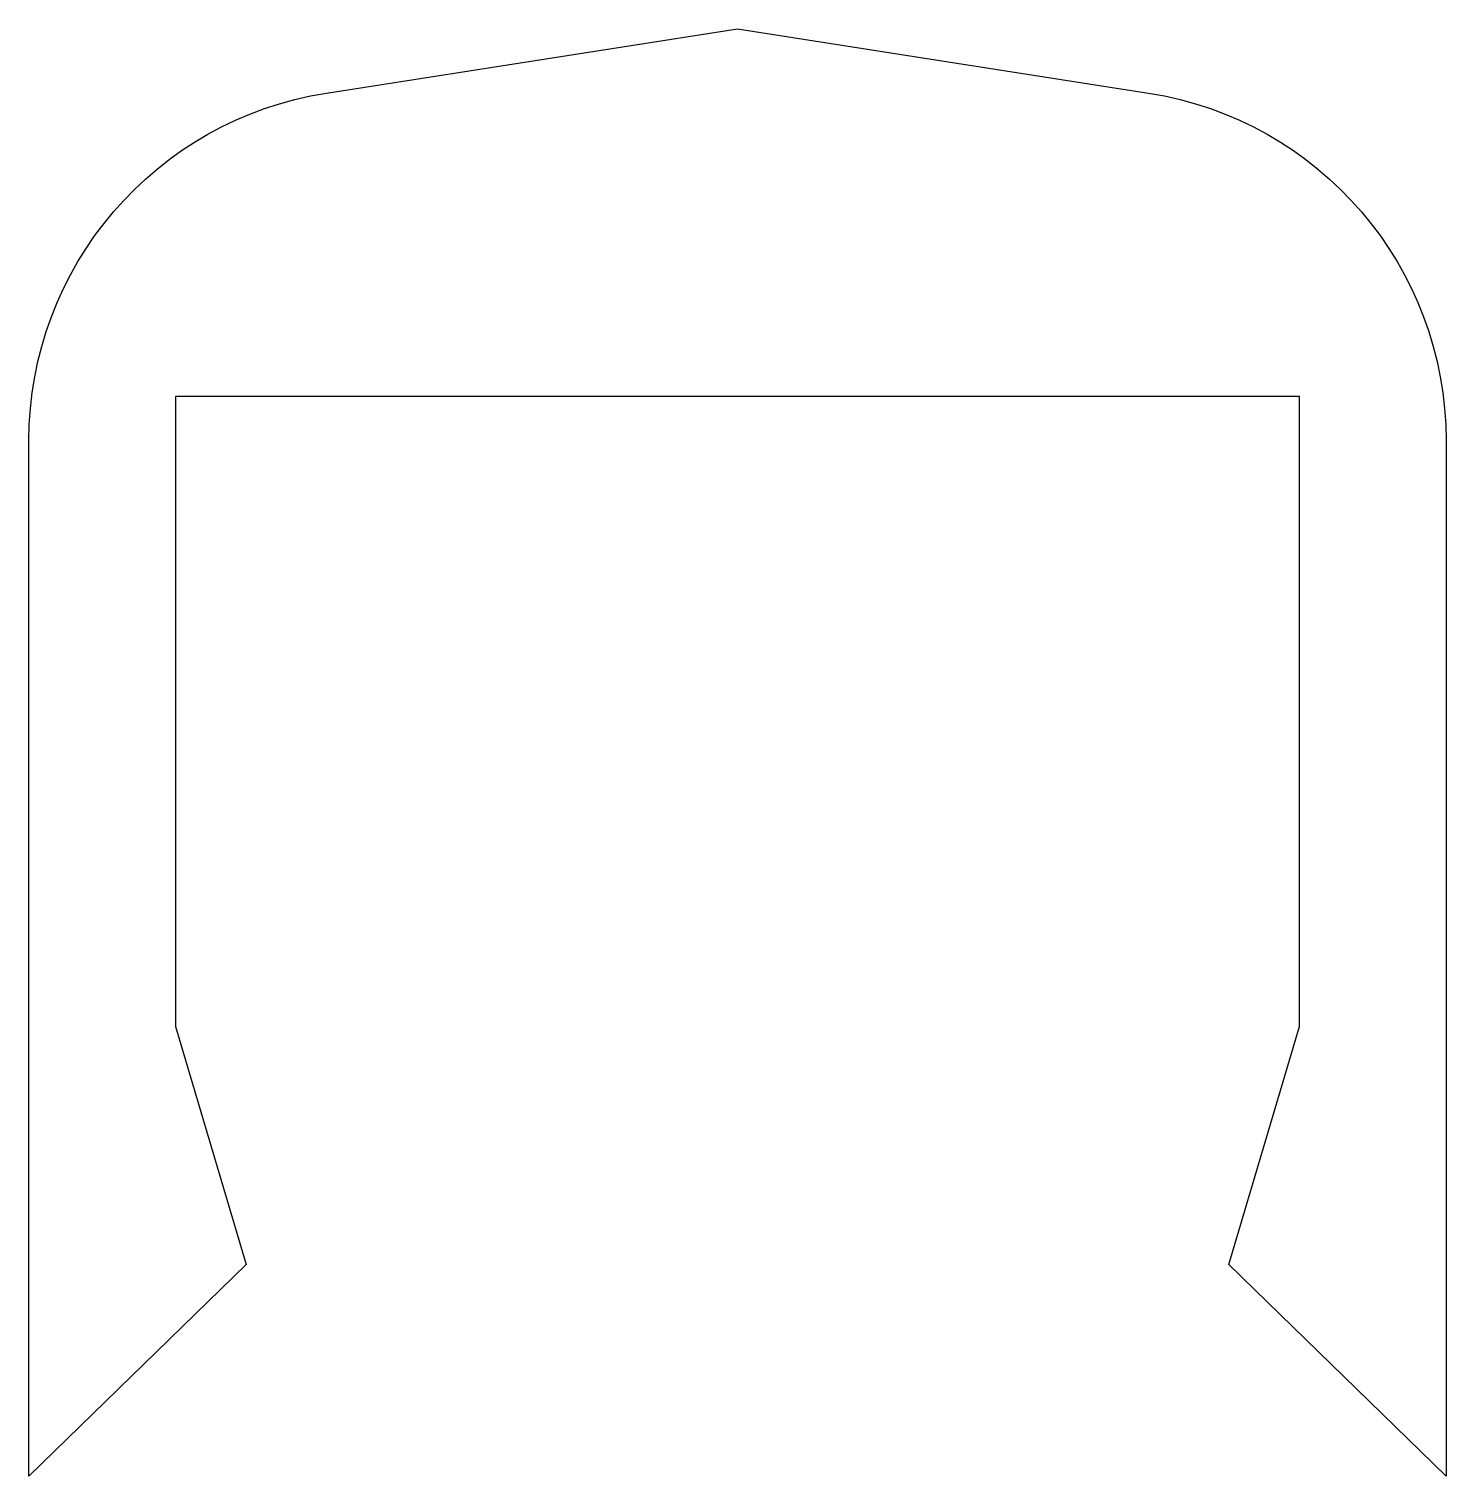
# Model space of a CAD drawing. Header units: millimetres. Extents: x 3449.9 to 3470.4, y 1335.6 to 1356.5.
import ezdxf

# ---------------------------------------------------------------- set-up
doc = ezdxf.new("R2010")
doc.units = ezdxf.units.MM

msp = doc.modelspace()

# ---------------------------------------------------------------- linework, layer by layer
at = {"color": 254, "true_color": 0xcad1ee, "extrusion": (0, 0, -1)}
for p, q in [((3454.229, 1355.533, 21.183), (3460.165, 1356.46, 21.183)), ((3460.165, 1356.46, 21.183), (3466.102, 1355.533, 21.183)), ((3468.281, 1351.151, 21.183), (3452.049, 1351.151, 21.183)), ((3452.049, 1351.151, 21.183), (3452.049, 1342.051, 21.183)), ((3468.281, 1342.051, 21.183), (3468.281, 1351.151, 21.183)), ((3449.933, 1335.556, 21.183), (3449.933, 1350.514, 21.183)), ((3470.398, 1350.514, 21.183), (3470.398, 1335.556, 21.183)), ((3452.049, 1342.051, 21.183), (3453.07, 1338.611, 21.183)), ((3467.26, 1338.611, 21.183), (3468.281, 1342.051, 21.183)), ((3453.07, 1338.611, 21.183), (3449.933, 1335.556, 21.183)), ((3470.398, 1335.556, 21.183), (3467.26, 1338.611, 21.183))]:
    msp.add_line(p, q, dxfattribs=at)
for centre, start, end in [((-3455.013, 1350.514, -21.183), 0, 81.1272), ((-3465.318, 1350.514, -21.183), 98.8729, 180)]:
    msp.add_arc(centre, 5.08, start, end, dxfattribs=at)

doc.saveas('drawing.dxf')
